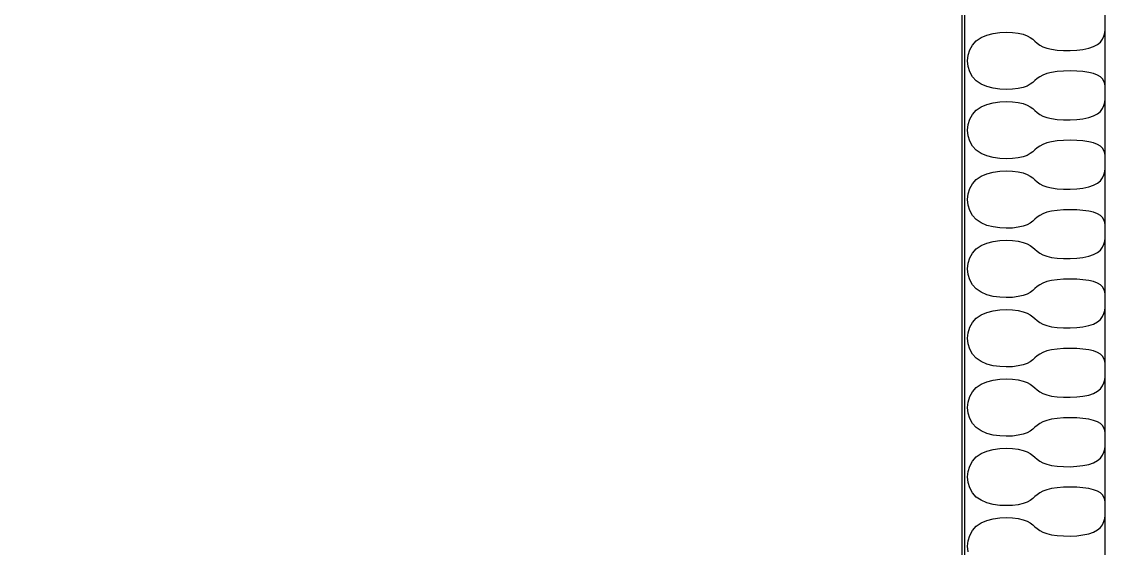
# Model space of a CAD drawing. Header units: millimetres. Extents: x -95178 to 274693, y -2232 to 263302.
# Drawn here: x 126639 to 128918, y 213124 to 214233 of the extents above; entities that cross this region are included whole.
import ezdxf

# ---------------------------------------------------------------- set-up
doc = ezdxf.new("R2010")
doc.units = ezdxf.units.MM
doc.layers.add('HATCH', color=9, linetype='Continuous')

msp = doc.modelspace()

# ---------------------------------------------------------------- linework, layer by layer
at = {"color": 4}
for p, q in [((128918.474, 212032.819, 0), (128918.474, 216864.819, 0)), ((128616.474, 216562.819, 0), (128616.474, 212334.819, 0))]:
    msp.add_line(p, q, dxfattribs=at)
at = {"color": 31}
msp.add_line((128622.474, 216568.819, 0), (128622.474, 212328.819, 0), dxfattribs=at)
at = {"layer": 'HATCH'}
for p, q in [((128918.474, 214229.669, 0), (128918.425, 214236.201, 0)), ((128918.425, 214222.852, 0), (128918.474, 214229.669, 0)), ((128669.494, 214204.433, 0), (128682.695, 214207.911, 0)), ((128682.695, 214207.911, 0), (128696.474, 214209.896, 0)), ((128696.474, 214209.896, 0), (128710.252, 214210.55, 0)), ((128710.252, 214210.55, 0), (128723.453, 214210.035, 0)), ((128723.453, 214210.035, 0), (128735.497, 214208.513, 0)), ((128735.497, 214208.513, 0), (128745.807, 214206.145, 0)), ((128915.39, 214202.192, 0), (128917.173, 214208.952, 0)), ((128917.173, 214208.952, 0), (128918.088, 214215.892, 0)), ((128918.088, 214215.892, 0), (128918.425, 214222.852, 0)), ((128633.265, 214173.242, 0), (128639.046, 214183.54, 0)), ((128639.046, 214183.54, 0), (128647.14, 214192.355, 0)), ((128647.14, 214192.355, 0), (128657.45, 214199.302, 0)), ((128657.45, 214199.302, 0), (128669.494, 214204.433, 0)), ((128745.807, 214206.145, 0), (128753.997, 214203.093, 0)), ((128753.997, 214203.093, 0), (128760.453, 214199.529, 0)), ((128760.453, 214199.529, 0), (128765.752, 214195.622, 0)), ((128765.752, 214195.622, 0), (128770.474, 214191.545, 0)), ((128770.474, 214191.545, 0), (128775.195, 214187.467, 0)), ((128775.195, 214187.467, 0), (128780.494, 214183.56, 0)), ((128780.494, 214183.56, 0), (128786.95, 214179.996, 0)), ((128893.807, 214180.189, 0), (128901.949, 214184.611, 0)), ((128901.949, 214184.611, 0), (128908.067, 214189.86, 0)), ((128908.067, 214189.86, 0), (128912.451, 214195.774, 0)), ((128912.451, 214195.774, 0), (128915.39, 214202.192, 0)), ((128628.64, 214150.176, 0), (128629.796, 214161.956, 0)), ((128629.796, 214161.956, 0), (128633.265, 214173.242, 0)), ((128786.95, 214179.996, 0), (128795.14, 214176.945, 0)), ((128795.14, 214176.945, 0), (128805.45, 214174.556, 0)), ((128805.45, 214174.556, 0), (128817.494, 214172.889, 0)), ((128817.494, 214172.889, 0), (128830.695, 214171.983, 0)), ((128830.695, 214171.983, 0), (128844.474, 214171.875, 0)), ((128844.474, 214171.875, 0), (128858.252, 214172.604, 0)), ((128858.252, 214172.604, 0), (128871.453, 214174.207, 0)), ((128871.453, 214174.207, 0), (128883.497, 214176.723, 0)), ((128883.497, 214176.723, 0), (128893.807, 214180.189, 0)), ((128629.796, 214138.395, 0), (128628.64, 214150.176, 0)), ((128633.265, 214127.109, 0), (128629.796, 214138.395, 0)), ((128639.046, 214116.811, 0), (128633.265, 214127.109, 0)), ((128647.14, 214107.996, 0), (128639.046, 214116.811, 0)), ((128780.494, 214116.791, 0), (128775.195, 214112.884, 0)), ((128786.95, 214120.355, 0), (128780.494, 214116.791, 0)), ((128795.14, 214123.406, 0), (128786.95, 214120.355, 0)), ((128805.45, 214125.802, 0), (128795.14, 214123.406, 0)), ((128817.494, 214127.513, 0), (128805.45, 214125.802, 0)), ((128830.695, 214128.539, 0), (128817.494, 214127.513, 0)), ((128844.474, 214128.881, 0), (128830.695, 214128.539, 0)), ((128858.252, 214128.539, 0), (128844.474, 214128.881, 0)), ((128871.453, 214127.513, 0), (128858.252, 214128.539, 0)), ((128883.497, 214125.802, 0), (128871.453, 214127.513, 0)), ((128893.807, 214123.406, 0), (128883.497, 214125.802, 0)), ((128901.949, 214120.335, 0), (128893.807, 214123.406, 0)), ((128908.067, 214116.626, 0), (128901.949, 214120.335, 0)), ((128912.451, 214112.328, 0), (128908.067, 214116.626, 0)), ((128657.45, 214101.049, 0), (128647.14, 214107.996, 0)), ((128669.494, 214095.918, 0), (128657.45, 214101.049, 0)), ((128682.695, 214092.44, 0), (128669.494, 214095.918, 0)), ((128696.474, 214090.455, 0), (128682.695, 214092.44, 0)), ((128745.807, 214094.206, 0), (128735.497, 214091.838, 0)), ((128753.997, 214097.258, 0), (128745.807, 214094.206, 0)), ((128760.453, 214100.822, 0), (128753.997, 214097.258, 0)), ((128765.752, 214104.729, 0), (128760.453, 214100.822, 0)), ((128770.474, 214108.806, 0), (128765.752, 214104.729, 0)), ((128775.195, 214112.884, 0), (128770.474, 214108.806, 0)), ((128915.39, 214107.488, 0), (128912.451, 214112.328, 0)), ((128917.173, 214102.154, 0), (128915.39, 214107.488, 0)), ((128918.088, 214096.373, 0), (128917.173, 214102.154, 0)), ((128918.425, 214090.193, 0), (128918.088, 214096.373, 0)), ((128710.252, 214089.801, 0), (128696.474, 214090.455, 0)), ((128723.453, 214090.316, 0), (128710.252, 214089.801, 0)), ((128735.497, 214091.838, 0), (128723.453, 214090.316, 0)), ((128917.173, 214062.944, 0), (128918.088, 214069.885, 0)), ((128918.088, 214069.885, 0), (128918.425, 214076.845, 0)), ((128918.474, 214083.662, 0), (128918.425, 214090.193, 0)), ((128918.425, 214076.845, 0), (128918.474, 214083.662, 0)), ((128647.14, 214046.348, 0), (128657.45, 214053.295, 0)), ((128657.45, 214053.295, 0), (128669.494, 214058.426, 0)), ((128669.494, 214058.426, 0), (128682.695, 214061.904, 0)), ((128682.695, 214061.904, 0), (128696.474, 214063.889, 0)), ((128696.474, 214063.889, 0), (128710.252, 214064.543, 0)), ((128710.252, 214064.543, 0), (128723.453, 214064.028, 0)), ((128723.453, 214064.028, 0), (128735.497, 214062.506, 0)), ((128735.497, 214062.506, 0), (128745.807, 214060.137, 0)), ((128745.807, 214060.137, 0), (128753.997, 214057.086, 0)), ((128753.997, 214057.086, 0), (128760.453, 214053.522, 0)), ((128760.453, 214053.522, 0), (128765.752, 214049.615, 0)), ((128765.752, 214049.615, 0), (128770.474, 214045.537, 0)), ((128908.067, 214043.853, 0), (128912.451, 214049.767, 0)), ((128912.451, 214049.767, 0), (128915.39, 214056.184, 0)), ((128915.39, 214056.184, 0), (128917.173, 214062.944, 0)), ((128629.796, 214015.949, 0), (128633.265, 214027.235, 0)), ((128633.265, 214027.235, 0), (128639.046, 214037.533, 0)), ((128639.046, 214037.533, 0), (128647.14, 214046.348, 0)), ((128770.474, 214045.537, 0), (128775.195, 214041.46, 0)), ((128775.195, 214041.46, 0), (128780.494, 214037.553, 0)), ((128780.494, 214037.553, 0), (128786.95, 214033.989, 0)), ((128786.95, 214033.989, 0), (128795.14, 214030.937, 0)), ((128795.14, 214030.937, 0), (128805.45, 214028.548, 0)), ((128805.45, 214028.548, 0), (128817.494, 214026.882, 0)), ((128817.494, 214026.882, 0), (128830.695, 214025.976, 0)), ((128830.695, 214025.976, 0), (128844.474, 214025.868, 0)), ((128844.474, 214025.868, 0), (128858.252, 214026.597, 0)), ((128858.252, 214026.597, 0), (128871.453, 214028.2, 0)), ((128871.453, 214028.2, 0), (128883.497, 214030.716, 0)), ((128883.497, 214030.716, 0), (128893.807, 214034.182, 0)), ((128893.807, 214034.182, 0), (128901.949, 214038.604, 0)), ((128901.949, 214038.604, 0), (128908.067, 214043.853, 0)), ((128628.64, 214004.168, 0), (128629.796, 214015.949, 0)), ((128629.796, 213992.388, 0), (128628.64, 214004.168, 0)), ((128633.265, 213981.101, 0), (128629.796, 213992.388, 0)), ((128639.046, 213970.804, 0), (128633.265, 213981.101, 0)), ((128805.45, 213979.794, 0), (128795.14, 213977.399, 0)), ((128817.494, 213981.505, 0), (128805.45, 213979.794, 0)), ((128830.695, 213982.532, 0), (128817.494, 213981.505, 0)), ((128844.474, 213982.874, 0), (128830.695, 213982.532, 0)), ((128858.252, 213982.532, 0), (128844.474, 213982.874, 0)), ((128871.453, 213981.505, 0), (128858.252, 213982.532, 0)), ((128883.497, 213979.794, 0), (128871.453, 213981.505, 0)), ((128893.807, 213977.399, 0), (128883.497, 213979.794, 0)), ((128647.14, 213961.989, 0), (128639.046, 213970.804, 0)), ((128657.45, 213955.042, 0), (128647.14, 213961.989, 0)), ((128765.752, 213958.721, 0), (128760.453, 213954.815, 0)), ((128770.474, 213962.799, 0), (128765.752, 213958.721, 0)), ((128775.195, 213966.877, 0), (128770.474, 213962.799, 0)), ((128780.494, 213970.784, 0), (128775.195, 213966.877, 0)), ((128786.95, 213974.348, 0), (128780.494, 213970.784, 0)), ((128795.14, 213977.399, 0), (128786.95, 213974.348, 0)), ((128901.949, 213974.327, 0), (128893.807, 213977.399, 0)), ((128908.067, 213970.619, 0), (128901.949, 213974.327, 0)), ((128912.451, 213966.321, 0), (128908.067, 213970.619, 0)), ((128915.39, 213961.481, 0), (128912.451, 213966.321, 0)), ((128917.173, 213956.147, 0), (128915.39, 213961.481, 0)), ((128918.088, 213950.366, 0), (128917.173, 213956.147, 0)), ((128669.494, 213949.91, 0), (128657.45, 213955.042, 0)), ((128682.695, 213946.433, 0), (128669.494, 213949.91, 0)), ((128696.474, 213944.448, 0), (128682.695, 213946.433, 0)), ((128710.252, 213943.794, 0), (128696.474, 213944.448, 0)), ((128723.453, 213944.308, 0), (128710.252, 213943.794, 0)), ((128735.497, 213945.831, 0), (128723.453, 213944.308, 0)), ((128745.807, 213948.199, 0), (128735.497, 213945.831, 0)), ((128753.997, 213951.25, 0), (128745.807, 213948.199, 0)), ((128760.453, 213954.815, 0), (128753.997, 213951.25, 0)), ((128918.425, 213944.186, 0), (128918.088, 213950.366, 0)), ((128918.474, 213937.654, 0), (128918.425, 213944.186, 0)), ((128918.425, 213930.837, 0), (128918.474, 213937.654, 0)), ((128657.45, 213907.287, 0), (128669.494, 213912.419, 0)), ((128669.494, 213912.419, 0), (128682.695, 213915.896, 0)), ((128682.695, 213915.896, 0), (128696.474, 213917.881, 0)), ((128696.474, 213917.881, 0), (128710.252, 213918.536, 0)), ((128710.252, 213918.536, 0), (128723.453, 213918.021, 0)), ((128723.453, 213918.021, 0), (128735.497, 213916.498, 0)), ((128735.497, 213916.498, 0), (128745.807, 213914.13, 0)), ((128745.807, 213914.13, 0), (128753.997, 213911.079, 0)), ((128753.997, 213911.079, 0), (128760.453, 213907.514, 0)), ((128912.451, 213903.759, 0), (128915.39, 213910.177, 0)), ((128915.39, 213910.177, 0), (128917.173, 213916.937, 0)), ((128917.173, 213916.937, 0), (128918.088, 213923.878, 0)), ((128918.088, 213923.878, 0), (128918.425, 213930.837, 0)), ((128633.265, 213881.228, 0), (128639.046, 213891.525, 0)), ((128639.046, 213891.525, 0), (128647.14, 213900.34, 0)), ((128647.14, 213900.34, 0), (128657.45, 213907.287, 0)), ((128760.453, 213907.514, 0), (128765.752, 213903.608, 0)), ((128765.752, 213903.608, 0), (128770.474, 213899.53, 0)), ((128770.474, 213899.53, 0), (128775.195, 213895.452, 0)), ((128775.195, 213895.452, 0), (128780.494, 213891.546, 0)), ((128780.494, 213891.546, 0), (128786.95, 213887.981, 0)), ((128786.95, 213887.981, 0), (128795.14, 213884.93, 0)), ((128883.497, 213884.709, 0), (128893.807, 213888.175, 0)), ((128893.807, 213888.175, 0), (128901.949, 213892.597, 0)), ((128901.949, 213892.597, 0), (128908.067, 213897.845, 0)), ((128908.067, 213897.845, 0), (128912.451, 213903.759, 0)), ((128628.64, 213858.161, 0), (128629.796, 213869.942, 0)), ((128629.796, 213869.942, 0), (128633.265, 213881.228, 0)), ((128795.14, 213884.93, 0), (128805.45, 213882.541, 0)), ((128805.45, 213882.541, 0), (128817.494, 213880.874, 0)), ((128817.494, 213880.874, 0), (128830.695, 213879.968, 0)), ((128830.695, 213879.968, 0), (128844.474, 213879.861, 0)), ((128844.474, 213879.861, 0), (128858.252, 213880.589, 0)), ((128858.252, 213880.589, 0), (128871.453, 213882.193, 0)), ((128871.453, 213882.193, 0), (128883.497, 213884.709, 0)), ((128629.796, 213846.38, 0), (128628.64, 213858.161, 0)), ((128633.265, 213835.094, 0), (128629.796, 213846.38, 0)), ((128639.046, 213824.796, 0), (128633.265, 213835.094, 0)), ((128647.14, 213815.982, 0), (128639.046, 213824.796, 0)), ((128775.195, 213820.87, 0), (128770.474, 213816.792, 0)), ((128780.494, 213824.776, 0), (128775.195, 213820.87, 0)), ((128786.95, 213828.341, 0), (128780.494, 213824.776, 0)), ((128795.14, 213831.392, 0), (128786.95, 213828.341, 0)), ((128805.45, 213833.787, 0), (128795.14, 213831.392, 0)), ((128817.494, 213835.498, 0), (128805.45, 213833.787, 0)), ((128830.695, 213836.525, 0), (128817.494, 213835.498, 0)), ((128844.474, 213836.867, 0), (128830.695, 213836.525, 0)), ((128858.252, 213836.525, 0), (128844.474, 213836.867, 0)), ((128871.453, 213835.498, 0), (128858.252, 213836.525, 0)), ((128883.497, 213833.787, 0), (128871.453, 213835.498, 0)), ((128893.807, 213831.392, 0), (128883.497, 213833.787, 0)), ((128901.949, 213828.32, 0), (128893.807, 213831.392, 0)), ((128908.067, 213824.611, 0), (128901.949, 213828.32, 0)), ((128912.451, 213820.313, 0), (128908.067, 213824.611, 0)), ((128915.39, 213815.474, 0), (128912.451, 213820.313, 0)), ((128657.45, 213809.035, 0), (128647.14, 213815.982, 0)), ((128669.494, 213803.903, 0), (128657.45, 213809.035, 0)), ((128682.695, 213800.426, 0), (128669.494, 213803.903, 0)), ((128696.474, 213798.441, 0), (128682.695, 213800.426, 0)), ((128710.252, 213797.786, 0), (128696.474, 213798.441, 0)), ((128723.453, 213798.301, 0), (128710.252, 213797.786, 0)), ((128735.497, 213799.823, 0), (128723.453, 213798.301, 0)), ((128745.807, 213802.192, 0), (128735.497, 213799.823, 0)), ((128753.997, 213805.243, 0), (128745.807, 213802.192, 0)), ((128760.453, 213808.807, 0), (128753.997, 213805.243, 0)), ((128765.752, 213812.714, 0), (128760.453, 213808.807, 0)), ((128770.474, 213816.792, 0), (128765.752, 213812.714, 0)), ((128917.173, 213810.14, 0), (128915.39, 213815.474, 0)), ((128918.088, 213804.359, 0), (128917.173, 213810.14, 0)), ((128918.425, 213798.179, 0), (128918.088, 213804.359, 0)), ((128918.474, 213791.647, 0), (128918.425, 213798.179, 0)), ((128917.173, 213770.93, 0), (128918.088, 213777.87, 0)), ((128918.088, 213777.87, 0), (128918.425, 213784.83, 0)), ((128918.425, 213784.83, 0), (128918.474, 213791.647, 0)), ((128639.046, 213745.518, 0), (128647.14, 213754.333, 0)), ((128647.14, 213754.333, 0), (128657.45, 213761.28, 0)), ((128657.45, 213761.28, 0), (128669.494, 213766.411, 0)), ((128669.494, 213766.411, 0), (128682.695, 213769.889, 0)), ((128682.695, 213769.889, 0), (128696.474, 213771.874, 0)), ((128696.474, 213771.874, 0), (128710.252, 213772.528, 0)), ((128710.252, 213772.528, 0), (128723.453, 213772.014, 0)), ((128723.453, 213772.014, 0), (128735.497, 213770.491, 0)), ((128735.497, 213770.491, 0), (128745.807, 213768.123, 0)), ((128745.807, 213768.123, 0), (128753.997, 213765.072, 0)), ((128753.997, 213765.072, 0), (128760.453, 213761.507, 0)), ((128760.453, 213761.507, 0), (128765.752, 213757.6, 0)), ((128765.752, 213757.6, 0), (128770.474, 213753.523, 0)), ((128770.474, 213753.523, 0), (128775.195, 213749.445, 0)), ((128901.949, 213746.589, 0), (128908.067, 213751.838, 0)), ((128908.067, 213751.838, 0), (128912.451, 213757.752, 0)), ((128912.451, 213757.752, 0), (128915.39, 213764.17, 0)), ((128915.39, 213764.17, 0), (128917.173, 213770.93, 0)), ((128629.796, 213723.934, 0), (128633.265, 213735.22, 0)), ((128633.265, 213735.22, 0), (128639.046, 213745.518, 0)), ((128775.195, 213749.445, 0), (128780.494, 213745.538, 0)), ((128780.494, 213745.538, 0), (128786.95, 213741.974, 0)), ((128786.95, 213741.974, 0), (128795.14, 213738.923, 0)), ((128795.14, 213738.923, 0), (128805.45, 213736.534, 0)), ((128805.45, 213736.534, 0), (128817.494, 213734.867, 0)), ((128817.494, 213734.867, 0), (128830.695, 213733.961, 0)), ((128830.695, 213733.961, 0), (128844.474, 213733.853, 0)), ((128844.474, 213733.853, 0), (128858.252, 213734.582, 0)), ((128858.252, 213734.582, 0), (128871.453, 213736.185, 0)), ((128871.453, 213736.185, 0), (128883.497, 213738.701, 0)), ((128883.497, 213738.701, 0), (128893.807, 213742.168, 0)), ((128893.807, 213742.168, 0), (128901.949, 213746.589, 0)), ((128628.64, 213712.154, 0), (128629.796, 213723.934, 0)), ((128629.796, 213700.373, 0), (128628.64, 213712.154, 0)), ((128633.265, 213689.087, 0), (128629.796, 213700.373, 0)), ((128639.046, 213678.789, 0), (128633.265, 213689.087, 0)), ((128786.95, 213682.333, 0), (128780.494, 213678.769, 0)), ((128795.14, 213685.385, 0), (128786.95, 213682.333, 0)), ((128805.45, 213687.78, 0), (128795.14, 213685.385, 0)), ((128817.494, 213689.491, 0), (128805.45, 213687.78, 0)), ((128830.695, 213690.517, 0), (128817.494, 213689.491, 0)), ((128844.474, 213690.86, 0), (128830.695, 213690.517, 0)), ((128858.252, 213690.517, 0), (128844.474, 213690.86, 0)), ((128871.453, 213689.491, 0), (128858.252, 213690.517, 0)), ((128883.497, 213687.78, 0), (128871.453, 213689.491, 0)), ((128893.807, 213685.385, 0), (128883.497, 213687.78, 0)), ((128901.949, 213682.313, 0), (128893.807, 213685.385, 0)), ((128908.067, 213678.604, 0), (128901.949, 213682.313, 0)), ((128647.14, 213669.974, 0), (128639.046, 213678.789, 0)), ((128657.45, 213663.027, 0), (128647.14, 213669.974, 0)), ((128669.494, 213657.896, 0), (128657.45, 213663.027, 0)), ((128760.453, 213662.8, 0), (128753.997, 213659.236, 0)), ((128765.752, 213666.707, 0), (128760.453, 213662.8, 0)), ((128770.474, 213670.785, 0), (128765.752, 213666.707, 0)), ((128775.195, 213674.862, 0), (128770.474, 213670.785, 0)), ((128780.494, 213678.769, 0), (128775.195, 213674.862, 0)), ((128912.451, 213674.306, 0), (128908.067, 213678.604, 0)), ((128915.39, 213669.466, 0), (128912.451, 213674.306, 0)), ((128917.173, 213664.132, 0), (128915.39, 213669.466, 0)), ((128918.088, 213658.352, 0), (128917.173, 213664.132, 0)), ((128682.695, 213654.418, 0), (128669.494, 213657.896, 0)), ((128696.474, 213652.433, 0), (128682.695, 213654.418, 0)), ((128710.252, 213651.779, 0), (128696.474, 213652.433, 0)), ((128723.453, 213652.294, 0), (128710.252, 213651.779, 0)), ((128735.497, 213653.816, 0), (128723.453, 213652.294, 0)), ((128745.807, 213656.185, 0), (128735.497, 213653.816, 0)), ((128753.997, 213659.236, 0), (128745.807, 213656.185, 0)), ((128918.425, 213652.171, 0), (128918.088, 213658.352, 0)), ((128918.088, 213631.863, 0), (128918.425, 213638.823, 0)), ((128918.474, 213645.64, 0), (128918.425, 213652.171, 0)), ((128918.425, 213638.823, 0), (128918.474, 213645.64, 0)), ((128647.14, 213608.326, 0), (128657.45, 213615.273, 0)), ((128657.45, 213615.273, 0), (128669.494, 213620.404, 0)), ((128669.494, 213620.404, 0), (128682.695, 213623.882, 0)), ((128682.695, 213623.882, 0), (128696.474, 213625.867, 0)), ((128696.474, 213625.867, 0), (128710.252, 213626.521, 0)), ((128710.252, 213626.521, 0), (128723.453, 213626.006, 0)), ((128723.453, 213626.006, 0), (128735.497, 213624.484, 0)), ((128735.497, 213624.484, 0), (128745.807, 213622.115, 0)), ((128745.807, 213622.115, 0), (128753.997, 213619.064, 0)), ((128753.997, 213619.064, 0), (128760.453, 213615.5, 0)), ((128760.453, 213615.5, 0), (128765.752, 213611.593, 0)), ((128912.451, 213611.745, 0), (128915.39, 213618.162, 0)), ((128915.39, 213618.162, 0), (128917.173, 213624.922, 0)), ((128917.173, 213624.922, 0), (128918.088, 213631.863, 0)), ((128633.265, 213589.213, 0), (128639.046, 213599.511, 0)), ((128639.046, 213599.511, 0), (128647.14, 213608.326, 0)), ((128765.752, 213611.593, 0), (128770.474, 213607.515, 0)), ((128770.474, 213607.515, 0), (128775.195, 213603.438, 0)), ((128775.195, 213603.438, 0), (128780.494, 213599.531, 0)), ((128780.494, 213599.531, 0), (128786.95, 213595.967, 0)), ((128786.95, 213595.967, 0), (128795.14, 213592.915, 0)), ((128795.14, 213592.915, 0), (128805.45, 213590.526, 0)), ((128871.453, 213590.178, 0), (128883.497, 213592.694, 0)), ((128883.497, 213592.694, 0), (128893.807, 213596.16, 0)), ((128893.807, 213596.16, 0), (128901.949, 213600.582, 0)), ((128901.949, 213600.582, 0), (128908.067, 213605.831, 0)), ((128908.067, 213605.831, 0), (128912.451, 213611.745, 0)), ((128628.64, 213566.146, 0), (128629.796, 213577.927, 0)), ((128629.796, 213577.927, 0), (128633.265, 213589.213, 0)), ((128805.45, 213590.526, 0), (128817.494, 213588.86, 0)), ((128817.494, 213588.86, 0), (128830.695, 213587.954, 0)), ((128830.695, 213587.954, 0), (128844.474, 213587.846, 0)), ((128844.474, 213587.846, 0), (128858.252, 213588.575, 0)), ((128858.252, 213588.575, 0), (128871.453, 213590.178, 0)), ((128629.796, 213554.366, 0), (128628.64, 213566.146, 0)), ((128633.265, 213543.079, 0), (128629.796, 213554.366, 0)), ((128639.046, 213532.782, 0), (128633.265, 213543.079, 0)), ((128647.14, 213523.967, 0), (128639.046, 213532.782, 0)), ((128657.45, 213517.02, 0), (128647.14, 213523.967, 0)), ((128770.474, 213524.777, 0), (128765.752, 213520.699, 0)), ((128775.195, 213528.855, 0), (128770.474, 213524.777, 0)), ((128780.494, 213532.762, 0), (128775.195, 213528.855, 0)), ((128786.95, 213536.326, 0), (128780.494, 213532.762, 0)), ((128795.14, 213539.377, 0), (128786.95, 213536.326, 0)), ((128805.45, 213541.773, 0), (128795.14, 213539.377, 0)), ((128817.494, 213543.483, 0), (128805.45, 213541.773, 0)), ((128830.695, 213544.51, 0), (128817.494, 213543.483, 0)), ((128844.474, 213544.852, 0), (128830.695, 213544.51, 0)), ((128858.252, 213544.51, 0), (128844.474, 213544.852, 0)), ((128871.453, 213543.483, 0), (128858.252, 213544.51, 0)), ((128883.497, 213541.773, 0), (128871.453, 213543.483, 0)), ((128893.807, 213539.377, 0), (128883.497, 213541.773, 0)), ((128901.949, 213536.305, 0), (128893.807, 213539.377, 0)), ((128908.067, 213532.597, 0), (128901.949, 213536.305, 0)), ((128912.451, 213528.299, 0), (128908.067, 213532.597, 0)), ((128915.39, 213523.459, 0), (128912.451, 213528.299, 0)), ((128917.173, 213518.125, 0), (128915.39, 213523.459, 0)), ((128669.494, 213511.889, 0), (128657.45, 213517.02, 0)), ((128682.695, 213508.411, 0), (128669.494, 213511.889, 0)), ((128696.474, 213506.426, 0), (128682.695, 213508.411, 0)), ((128710.252, 213505.772, 0), (128696.474, 213506.426, 0)), ((128723.453, 213506.286, 0), (128710.252, 213505.772, 0)), ((128735.497, 213507.809, 0), (128723.453, 213506.286, 0)), ((128745.807, 213510.177, 0), (128735.497, 213507.809, 0)), ((128753.997, 213513.228, 0), (128745.807, 213510.177, 0)), ((128760.453, 213516.793, 0), (128753.997, 213513.228, 0)), ((128765.752, 213520.699, 0), (128760.453, 213516.793, 0)), ((128918.088, 213512.344, 0), (128917.173, 213518.125, 0)), ((128918.425, 213506.164, 0), (128918.088, 213512.344, 0)), ((128918.474, 213499.632, 0), (128918.425, 213506.164, 0)), ((128669.494, 213474.397, 0), (128682.695, 213477.874, 0)), ((128682.695, 213477.874, 0), (128696.474, 213479.859, 0)), ((128696.474, 213479.859, 0), (128710.252, 213480.514, 0)), ((128710.252, 213480.514, 0), (128723.453, 213479.999, 0)), ((128723.453, 213479.999, 0), (128735.497, 213478.477, 0)), ((128735.497, 213478.477, 0), (128745.807, 213476.108, 0)), ((128915.39, 213472.155, 0), (128917.173, 213478.915, 0)), ((128917.173, 213478.915, 0), (128918.088, 213485.856, 0)), ((128918.088, 213485.856, 0), (128918.425, 213492.815, 0)), ((128918.425, 213492.815, 0), (128918.474, 213499.632, 0)), ((128639.046, 213453.504, 0), (128647.14, 213462.318, 0)), ((128647.14, 213462.318, 0), (128657.45, 213469.265, 0)), ((128657.45, 213469.265, 0), (128669.494, 213474.397, 0)), ((128745.807, 213476.108, 0), (128753.997, 213473.057, 0)), ((128753.997, 213473.057, 0), (128760.453, 213469.493, 0)), ((128760.453, 213469.493, 0), (128765.752, 213465.586, 0)), ((128765.752, 213465.586, 0), (128770.474, 213461.508, 0)), ((128770.474, 213461.508, 0), (128775.195, 213457.43, 0)), ((128775.195, 213457.43, 0), (128780.494, 213453.524, 0)), ((128893.807, 213450.153, 0), (128901.949, 213454.575, 0)), ((128901.949, 213454.575, 0), (128908.067, 213459.823, 0)), ((128908.067, 213459.823, 0), (128912.451, 213465.737, 0)), ((128912.451, 213465.737, 0), (128915.39, 213472.155, 0)), ((128628.64, 213420.139, 0), (128629.796, 213431.92, 0)), ((128629.796, 213431.92, 0), (128633.265, 213443.206, 0)), ((128633.265, 213443.206, 0), (128639.046, 213453.504, 0)), ((128780.494, 213453.524, 0), (128786.95, 213449.959, 0)), ((128786.95, 213449.959, 0), (128795.14, 213446.908, 0)), ((128795.14, 213446.908, 0), (128805.45, 213444.519, 0)), ((128805.45, 213444.519, 0), (128817.494, 213442.853, 0)), ((128817.494, 213442.853, 0), (128830.695, 213441.946, 0)), ((128830.695, 213441.946, 0), (128844.474, 213441.839, 0)), ((128844.474, 213441.839, 0), (128858.252, 213442.568, 0)), ((128858.252, 213442.568, 0), (128871.453, 213444.171, 0)), ((128871.453, 213444.171, 0), (128883.497, 213446.687, 0)), ((128883.497, 213446.687, 0), (128893.807, 213450.153, 0)), ((128629.796, 213408.358, 0), (128628.64, 213420.139, 0)), ((128633.265, 213397.072, 0), (128629.796, 213408.358, 0)), ((128639.046, 213386.774, 0), (128633.265, 213397.072, 0)), ((128647.14, 213377.96, 0), (128639.046, 213386.774, 0)), ((128780.494, 213386.754, 0), (128775.195, 213382.848, 0)), ((128786.95, 213390.319, 0), (128780.494, 213386.754, 0)), ((128795.14, 213393.37, 0), (128786.95, 213390.319, 0)), ((128805.45, 213395.765, 0), (128795.14, 213393.37, 0)), ((128817.494, 213397.476, 0), (128805.45, 213395.765, 0)), ((128830.695, 213398.503, 0), (128817.494, 213397.476, 0)), ((128844.474, 213398.845, 0), (128830.695, 213398.503, 0)), ((128858.252, 213398.503, 0), (128844.474, 213398.845, 0)), ((128871.453, 213397.476, 0), (128858.252, 213398.503, 0)), ((128883.497, 213395.765, 0), (128871.453, 213397.476, 0)), ((128893.807, 213393.37, 0), (128883.497, 213395.765, 0)), ((128901.949, 213390.298, 0), (128893.807, 213393.37, 0)), ((128908.067, 213386.59, 0), (128901.949, 213390.298, 0)), ((128912.451, 213382.292, 0), (128908.067, 213386.59, 0)), ((128657.45, 213371.013, 0), (128647.14, 213377.96, 0)), ((128669.494, 213365.881, 0), (128657.45, 213371.013, 0)), ((128682.695, 213362.404, 0), (128669.494, 213365.881, 0)), ((128745.807, 213364.17, 0), (128735.497, 213361.802, 0)), ((128753.997, 213367.221, 0), (128745.807, 213364.17, 0)), ((128760.453, 213370.786, 0), (128753.997, 213367.221, 0)), ((128765.752, 213374.692, 0), (128760.453, 213370.786, 0)), ((128770.474, 213378.77, 0), (128765.752, 213374.692, 0)), ((128775.195, 213382.848, 0), (128770.474, 213378.77, 0)), ((128915.39, 213377.452, 0), (128912.451, 213382.292, 0)), ((128917.173, 213372.118, 0), (128915.39, 213377.452, 0)), ((128918.088, 213366.337, 0), (128917.173, 213372.118, 0)), ((128918.425, 213360.157, 0), (128918.088, 213366.337, 0)), ((128696.474, 213360.419, 0), (128682.695, 213362.404, 0)), ((128710.252, 213359.764, 0), (128696.474, 213360.419, 0)), ((128723.453, 213360.279, 0), (128710.252, 213359.764, 0)), ((128735.497, 213361.802, 0), (128723.453, 213360.279, 0)), ((128918.088, 213339.848, 0), (128918.425, 213346.808, 0)), ((128918.474, 213353.625, 0), (128918.425, 213360.157, 0)), ((128918.425, 213346.808, 0), (128918.474, 213353.625, 0)), ((128647.14, 213316.311, 0), (128657.45, 213323.258, 0)), ((128657.45, 213323.258, 0), (128669.494, 213328.39, 0)), ((128669.494, 213328.39, 0), (128682.695, 213331.867, 0)), ((128682.695, 213331.867, 0), (128696.474, 213333.852, 0)), ((128696.474, 213333.852, 0), (128710.252, 213334.506, 0)), ((128710.252, 213334.506, 0), (128723.453, 213333.992, 0)), ((128723.453, 213333.992, 0), (128735.497, 213332.469, 0)), ((128735.497, 213332.469, 0), (128745.807, 213330.101, 0)), ((128745.807, 213330.101, 0), (128753.997, 213327.05, 0)), ((128753.997, 213327.05, 0), (128760.453, 213323.485, 0)), ((128760.453, 213323.485, 0), (128765.752, 213319.579, 0)), ((128765.752, 213319.579, 0), (128770.474, 213315.501, 0)), ((128908.067, 213313.816, 0), (128912.451, 213319.73, 0)), ((128912.451, 213319.73, 0), (128915.39, 213326.148, 0)), ((128915.39, 213326.148, 0), (128917.173, 213332.908, 0)), ((128917.173, 213332.908, 0), (128918.088, 213339.848, 0)), ((128629.796, 213285.912, 0), (128633.265, 213297.199, 0)), ((128633.265, 213297.199, 0), (128639.046, 213307.496, 0)), ((128639.046, 213307.496, 0), (128647.14, 213316.311, 0)), ((128770.474, 213315.501, 0), (128775.195, 213311.423, 0)), ((128775.195, 213311.423, 0), (128780.494, 213307.516, 0)), ((128780.494, 213307.516, 0), (128786.95, 213303.952, 0)), ((128786.95, 213303.952, 0), (128795.14, 213300.901, 0)), ((128795.14, 213300.901, 0), (128805.45, 213298.512, 0)), ((128805.45, 213298.512, 0), (128817.494, 213296.845, 0)), ((128817.494, 213296.845, 0), (128830.695, 213295.939, 0)), ((128830.695, 213295.939, 0), (128844.474, 213295.831, 0)), ((128844.474, 213295.831, 0), (128858.252, 213296.56, 0)), ((128858.252, 213296.56, 0), (128871.453, 213298.164, 0)), ((128871.453, 213298.164, 0), (128883.497, 213300.679, 0)), ((128883.497, 213300.679, 0), (128893.807, 213304.146, 0)), ((128893.807, 213304.146, 0), (128901.949, 213308.567, 0)), ((128901.949, 213308.567, 0), (128908.067, 213313.816, 0)), ((128628.64, 213274.132, 0), (128629.796, 213285.912, 0)), ((128629.796, 213262.351, 0), (128628.64, 213274.132, 0)), ((128633.265, 213251.065, 0), (128629.796, 213262.351, 0)), ((128639.046, 213240.767, 0), (128633.265, 213251.065, 0)), ((128805.45, 213249.758, 0), (128795.14, 213247.363, 0)), ((128817.494, 213251.469, 0), (128805.45, 213249.758, 0)), ((128830.695, 213252.495, 0), (128817.494, 213251.469, 0)), ((128844.474, 213252.838, 0), (128830.695, 213252.495, 0)), ((128858.252, 213252.495, 0), (128844.474, 213252.838, 0)), ((128871.453, 213251.469, 0), (128858.252, 213252.495, 0)), ((128883.497, 213249.758, 0), (128871.453, 213251.469, 0)), ((128893.807, 213247.363, 0), (128883.497, 213249.758, 0)), ((128647.14, 213231.952, 0), (128639.046, 213240.767, 0)), ((128657.45, 213225.005, 0), (128647.14, 213231.952, 0)), ((128765.752, 213228.685, 0), (128760.453, 213224.778, 0)), ((128770.474, 213232.763, 0), (128765.752, 213228.685, 0)), ((128775.195, 213236.84, 0), (128770.474, 213232.763, 0)), ((128780.494, 213240.747, 0), (128775.195, 213236.84, 0)), ((128786.95, 213244.311, 0), (128780.494, 213240.747, 0)), ((128795.14, 213247.363, 0), (128786.95, 213244.311, 0)), ((128901.949, 213244.291, 0), (128893.807, 213247.363, 0)), ((128908.067, 213240.582, 0), (128901.949, 213244.291, 0)), ((128912.451, 213236.284, 0), (128908.067, 213240.582, 0)), ((128915.39, 213231.445, 0), (128912.451, 213236.284, 0)), ((128917.173, 213226.11, 0), (128915.39, 213231.445, 0)), ((128669.494, 213219.874, 0), (128657.45, 213225.005, 0)), ((128682.695, 213216.396, 0), (128669.494, 213219.874, 0)), ((128696.474, 213214.411, 0), (128682.695, 213216.396, 0)), ((128710.252, 213213.757, 0), (128696.474, 213214.411, 0)), ((128723.453, 213214.272, 0), (128710.252, 213213.757, 0)), ((128735.497, 213215.794, 0), (128723.453, 213214.272, 0)), ((128745.807, 213218.163, 0), (128735.497, 213215.794, 0)), ((128753.997, 213221.214, 0), (128745.807, 213218.163, 0)), ((128760.453, 213224.778, 0), (128753.997, 213221.214, 0)), ((128918.088, 213220.33, 0), (128917.173, 213226.11, 0)), ((128918.425, 213214.15, 0), (128918.088, 213220.33, 0)), ((128918.474, 213207.618, 0), (128918.425, 213214.15, 0)), ((128918.425, 213200.801, 0), (128918.474, 213207.618, 0)), ((128657.45, 213177.251, 0), (128669.494, 213182.382, 0)), ((128669.494, 213182.382, 0), (128682.695, 213185.86, 0)), ((128682.695, 213185.86, 0), (128696.474, 213187.845, 0)), ((128696.474, 213187.845, 0), (128710.252, 213188.499, 0)), ((128710.252, 213188.499, 0), (128723.453, 213187.984, 0)), ((128723.453, 213187.984, 0), (128735.497, 213186.462, 0)), ((128735.497, 213186.462, 0), (128745.807, 213184.094, 0)), ((128745.807, 213184.094, 0), (128753.997, 213181.042, 0)), ((128753.997, 213181.042, 0), (128760.453, 213177.478, 0)), ((128915.39, 213180.141, 0), (128917.173, 213186.901, 0)), ((128917.173, 213186.901, 0), (128918.088, 213193.841, 0)), ((128918.088, 213193.841, 0), (128918.425, 213200.801, 0)), ((128633.265, 213151.191, 0), (128639.046, 213161.489, 0)), ((128639.046, 213161.489, 0), (128647.14, 213170.304, 0)), ((128647.14, 213170.304, 0), (128657.45, 213177.251, 0)), ((128760.453, 213177.478, 0), (128765.752, 213173.571, 0)), ((128765.752, 213173.571, 0), (128770.474, 213169.494, 0)), ((128770.474, 213169.494, 0), (128775.195, 213165.416, 0)), ((128775.195, 213165.416, 0), (128780.494, 213161.509, 0)), ((128780.494, 213161.509, 0), (128786.95, 213157.945, 0)), ((128786.95, 213157.945, 0), (128795.14, 213154.894, 0)), ((128883.497, 213154.672, 0), (128893.807, 213158.138, 0)), ((128893.807, 213158.138, 0), (128901.949, 213162.56, 0)), ((128901.949, 213162.56, 0), (128908.067, 213167.809, 0)), ((128908.067, 213167.809, 0), (128912.451, 213173.723, 0)), ((128912.451, 213173.723, 0), (128915.39, 213180.141, 0)), ((128628.64, 213128.124, 0), (128629.796, 213139.905, 0)), ((128629.796, 213139.905, 0), (128633.265, 213151.191, 0)), ((128795.14, 213154.894, 0), (128805.45, 213152.505, 0)), ((128805.45, 213152.505, 0), (128817.494, 213150.838, 0)), ((128817.494, 213150.838, 0), (128830.695, 213149.932, 0)), ((128830.695, 213149.932, 0), (128844.474, 213149.824, 0)), ((128844.474, 213149.824, 0), (128858.252, 213150.553, 0)), ((128858.252, 213150.553, 0), (128871.453, 213152.156, 0)), ((128871.453, 213152.156, 0), (128883.497, 213154.672, 0)), ((128629.796, 213116.344, 0), (128628.64, 213128.124, 0))]:
    msp.add_line(p, q, dxfattribs=at)
msp.add_solid([(122278.474, 212628.84, 0), (122278.474, 216512.819, 0), (123287.522, 215509.864, 0), (128128.661, 216512.819, 0)], dxfattribs=at)

doc.saveas('drawing.dxf')
